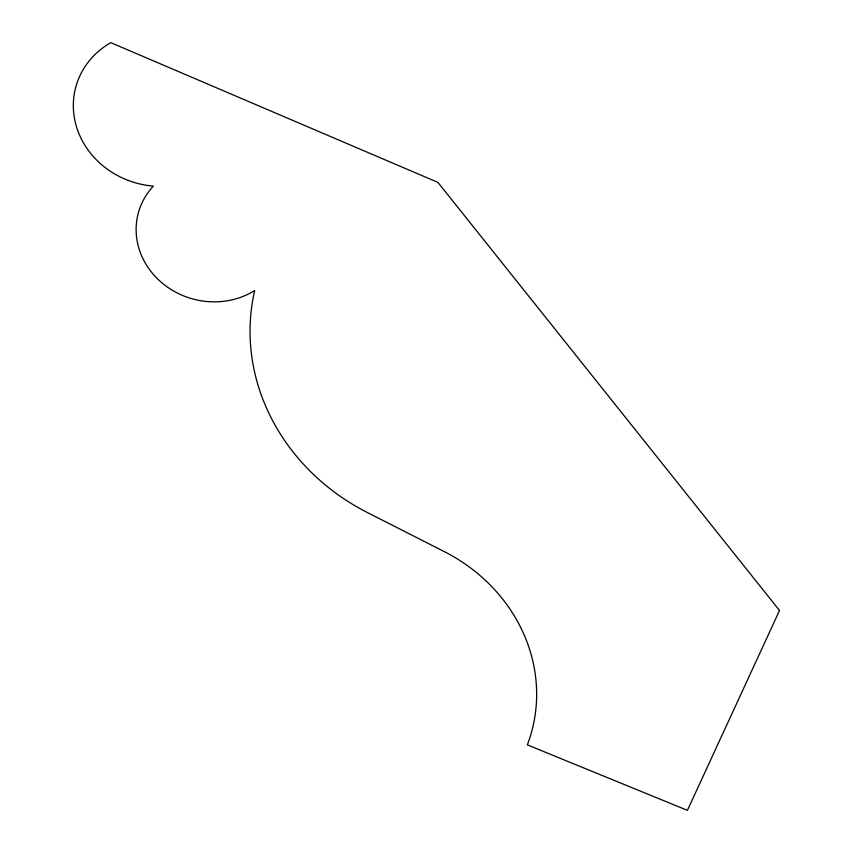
<?xml version="1.0" encoding="UTF-8"?>
<svg xmlns="http://www.w3.org/2000/svg" width="853" height="853" viewBox="0 0 853 853"><rect width="100%" height="100%" fill="white"/><g stroke="black" fill="none" stroke-linecap="round" stroke-linejoin="round"><path stroke-width="1.28" d="M779.514 610.471L687.422 810.35L527.357 744.872A169.321 154.809 14.8 0 0 444.189 551.55L367.494 512.589A215.095 196.648 14.8 0 1 254.684 290.553A75.256 68.794 14.8 0 1 156.259 277.566A75.256 68.794 14.8 0 1 153.359 186.093A84.106 76.898 14.8 0 1 76.375 126.383A84.106 76.898 14.8 0 1 110.783 42.65L437.952 182.414L779.514 610.471"/></g></svg>
